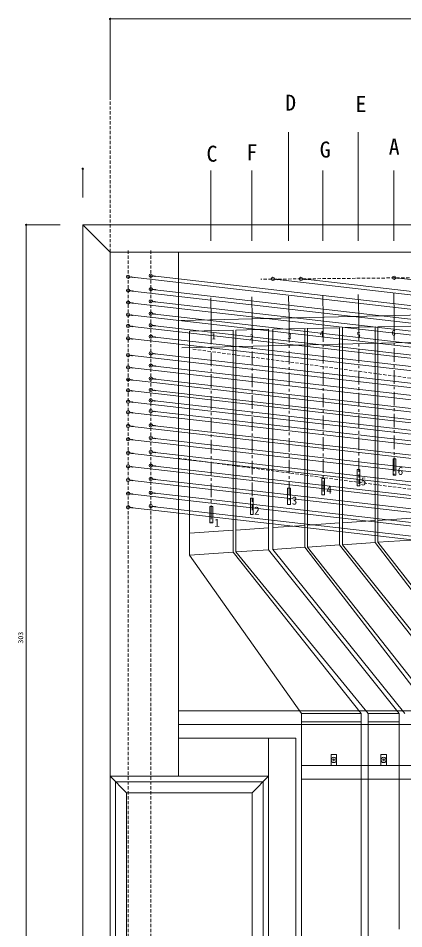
# Model space of a CAD drawing. Units: millimetres, scale not verified. Extents: x -578 to 563, y -303 to 234.
# Drawn here: x -578.2 to -437.1, y -102.6 to 231 of the extents above; entities that cross this region are included whole.
import ezdxf
from ezdxf.enums import TextEntityAlignment as Align

# ---------------------------------------------------------------- set-up
doc = ezdxf.new("R2010")
doc.units = ezdxf.units.MM
doc.header["$PDMODE"] = 32
doc.header["$PDSIZE"] = 0.5
doc.linetypes.add('CHAIN1', pattern=[8, 5, -1, 1, -1])
doc.linetypes.add('DASHED1', pattern=[1.8, 1.2, -0.6])
for name, color, linetype, lineweight in [('0-0', 7, 'Continuous', 9), ('0-1', 7, 'Continuous', 9), ('0-2', 4, 'Continuous', 9), ('0-4', 2, 'Continuous', 9), ('0-5', 7, 'Continuous', 9), ('0-7', 2, 'Continuous', 9), ('0-A', 7, 'Continuous', 9), ('0-B', 2, 'Continuous', 9)]:
    doc.layers.add(name, color=color, linetype=linetype, lineweight=lineweight)
doc.styles.add('ＭＳ ゴシック', font='')
doc.styles.get('ＭＳ ゴシック').set_extended_font_data('MS Gothic')

# ---------------------------------------------------------------- blocks, each defined once
blk = doc.blocks.new('0123')
at = {"layer": '0-4'}
for p, q in [((-0.545, 0.139), (-0.483, -0.007)), ((-0.451, 0.127), (-0.389, -0.019)), ((-0.358, 0.115), (-0.296, -0.031)), ((-0.264, 0.103), (-0.203, -0.043)), ((-0.171, 0.091), (-0.109, -0.055)), ((-0.078, 0.079), (-0.016, -0.067)), ((0.016, 0.067), (0.078, -0.079)), ((0.109, 0.055), (0.171, -0.091)), ((0.203, 0.043), (0.264, -0.103)), ((0.296, 0.031), (0.358, -0.115)), ((0.389, 0.019), (0.451, -0.127)), ((0.483, 0.007), (0.545, -0.139))]:
    blk.add_line(p, q, dxfattribs=at)

msp = doc.modelspace()

# ---------------------------------------------------------------- linework, layer by layer
at = {"layer": '0-0'}
for p, q in [((524.415, 155.271), (-554.585, 155.271)), ((-554.585, 155.271), (-554.585, -147.729)), ((-554.585, 155.271), (-544.585, 145.271)), ((-519.585, 145.271), (-519.585, -46.729)), ((146.963, 125.587), (-518.355, 110.274)), ((-519.585, -32.729), (-476.585, -32.729)), ((-486.585, -32.729), (-486.585, -137.729)), ((-476.585, -32.729), (-476.585, -147.729)), ((-544.585, -46.729), (-486.585, -46.729)), ((-544.585, -46.729), (-538.585, -52.729)), ((-542.585, -48.729), (-488.585, -48.729)), ((-542.585, -48.729), (-542.585, -135.729)), ((-486.585, -46.729), (-492.585, -52.729)), ((-488.585, -48.729), (-488.585, -135.729))]:
    msp.add_line(p, q, dxfattribs=at)
for points in [[(514.415, -137.729), (514.415, 145.271), (-544.585, 145.271), (-544.585, -137.729)], [(-538.585, -52.729), (-492.585, -52.729), (-492.585, -131.729)], [(-538.585, -52.729), (-538.585, -131.729), (-492.585, -131.729)]]:
    msp.add_lwpolyline(points, dxfattribs=at)
at = {"layer": '0-1'}
for p, q in [((146.732, 135.585), (-518.585, 120.271)), ((-507.588, 120.524), (-507.588, 116.523)), ((-492.592, 120.87), (-492.592, 116.869)), ((-479.096, 121.18), (-479.096, 117.179)), ((-466.599, 121.468), (-466.599, 117.467)), ((-453.602, 121.767), (-453.602, 117.766)), ((-440.606, 122.066), (-440.606, 118.065)), ((-486.592, 117.007), (-498.592, 116.73)), ((-486.592, 117.007), (-486.592, 36.283)), ((-473.096, 117.317), (-485.096, 117.041)), ((-485.096, 117.041), (-485.096, 36.384)), ((-473.296, 117.317), (-473.296, 37.198)), ((-460.599, 117.605), (-472.599, 117.329)), ((-472.399, 117.329), (-472.399, 37.231)), ((-460.599, 117.605), (-460.599, 38.045)), ((-447.602, 117.904), (-459.602, 117.628)), ((-459.602, 117.628), (-459.602, 38.112)), ((-447.602, 117.904), (-447.602, 38.926)), ((-434.606, 118.203), (-446.606, 117.927)), ((-446.606, 117.927), (-446.606, 38.993)), ((-515.585, 34.318), (-515.585, 116.339)), ((-499.591, 116.707), (-499.591, 35.402)), ((-498.592, 116.73), (-498.592, 35.469)), ((-447.602, 46.944), (-459.602, 46.131)), ((-434.606, 47.825), (-446.606, 47.011)), ((-499.591, 43.42), (-515.585, 42.336)), ((-486.592, 44.301), (-498.592, 43.488)), ((-473.296, 45.202), (-485.096, 44.403)), ((-460.599, 46.063), (-472.399, 45.263)), ((-473.289, 37.184), (-485.096, 36.384)), ((-473.296, 37.198), (-426.445, -23.729)), ((-460.599, 38.045), (-472.399, 37.245)), ((-424.392, -23.729), (-472.399, 37.231)), ((-460.599, 38.045), (-412.075, -23.729)), ((-447.602, 38.926), (-459.602, 38.112)), ((-410.022, -23.729), (-459.602, 38.112)), ((-447.602, 38.926), (-399.757, -23.729)), ((-434.606, 39.806), (-446.606, 38.993)), ((-397.705, -23.729), (-446.606, 38.993)), ((-499.591, 35.402), (-515.585, 34.318)), ((-474.585, -23.729), (-515.585, 34.318)), ((-499.591, 35.402), (-452.751, -23.729)), ((-486.592, 36.283), (-498.592, 35.469)), ((-450.194, -23.729), (-498.592, 35.469)), ((-486.592, 36.283), (-438.762, -23.729)), ((-436.71, -23.729), (-485.096, 36.384)), ((-474.585, -23.729), (-452.751, -23.729)), ((-474.585, -23.729), (-474.585, -138.033)), ((-452.751, -137.729), (-452.751, -23.729)), ((-450.194, -137.729), (-450.194, -23.729)), ((-450.194, -23.729), (-438.762, -23.729)), ((-438.762, -23.729), (-438.762, -102.729)), ((-474.585, -26.729), (-452.751, -26.729)), ((-450.194, -26.729), (-438.762, -26.729)), ((-476.585, -137.729), (-476.585, -42.729)), ((-474.585, -42.729), (-452.751, -42.729)), ((-471.792, -42.729), (-452.751, -42.729)), ((-463.403, -40.729), (-462.089, -40.729)), ((-462.735, -40.194), (-462.735, -41.222)), ((-450.194, -42.729), (-438.762, -42.729)), ((-450.194, -42.729), (-438.762, -42.729)), ((-445.147, -40.729), (-443.833, -40.729)), ((-444.478, -40.194), (-444.478, -41.222))]:
    msp.add_line(p, q, dxfattribs=at)
at = {"layer": '0-1', "color": 6}
for p, q in [((-507.772, 128.522), (-507.588, 120.524)), ((-492.776, 128.867), (-492.592, 120.87)), ((-479.28, 129.178), (-479.096, 121.18)), ((-466.783, 129.466), (-466.599, 121.468)), ((-453.786, 129.765), (-453.602, 121.767)), ((-440.79, 130.064), (-440.606, 122.066))]:
    msp.add_line(p, q, dxfattribs=at)
at = {"layer": '0-1', "color": 4, "linetype": 'CHAIN1'}
for p, q in [((-492.592, 116.869), (-492.592, 50.799)), ((-479.096, 117.179), (-479.096, 54.363)), ((-466.599, 117.467), (-466.599, 57.551)), ((-453.602, 117.766), (-453.602, 60.364)), ((-440.606, 118.065), (-440.606, 63.553)), ((-507.588, 116.523), (-507.588, 46.111))]:
    msp.add_line(p, q, dxfattribs=at)
at = {"layer": '0-1'}
msp.add_lwpolyline([(-499.591, 116.707), (-515.585, 116.339), (-515.585, 107.089)], dxfattribs=at)
for points in [[(-463.735, -42.729), (-461.735, -42.729), (-461.735, -38.729), (-463.735, -38.729)], [(-445.478, -42.729), (-443.478, -42.729), (-443.478, -38.729), (-445.478, -38.729)]]:
    msp.add_lwpolyline(points, close=True, dxfattribs=at)
for centre in [(-462.735, -40.729), (-444.478, -40.729)]:
    msp.add_circle(centre, 1, dxfattribs=at)
at = {"layer": '0-2'}
for p, q in [((-554.585, 175.845), (-554.585, 165.333)), ((-575.32, -147.729), (-575.32, 155.271)), ((-575.32, 155.271), (-562.897, 155.271))]:
    msp.add_line(p, q, dxfattribs=at)
for p in [(-554.585, 175.845), (-575.32, 155.271)]:
    msp.add_point(p, dxfattribs=at)
at = {"layer": '0-4', "color": 4}
for q in [(145.308, 230.712), (-544.585, 202.189)]:
    msp.add_line((-544.585, 230.712), q, dxfattribs=at)
at = {"layer": '0-4', "color": 4, "linetype": 'DASHED1'}
for p, q in [((-544.585, 145.271), (-544.585, 224.77)), ((-538, 145.826), (-538, -137.174)), ((-529.713, 145.826), (-529.713, -137.174)), ((-24.672, 140.138), (-489.387, 135.333))]:
    msp.add_line(p, q, dxfattribs=at)
at = {"layer": '0-4'}
for p, q in [((-537.415, 136.208), (-534.683, 135.895)), ((-529.124, 103.676), (306.195, 7.423)), ((-537.376, 98.54), (-534.937, 98.261)), ((-529.124, 94.717), (323.495, -2.461))]:
    msp.add_line(p, q, dxfattribs=at)
at = {"layer": '0-4', "color": 134}
msp.add_line((-537.415, 107.489), (299.777, 11.394), dxfattribs=at)
at = {"layer": '0-4'}
for points in [[(-537.415, 136.208), (260.448, 44.225), (474.791, 56.955)], [(-529.096, 136.539), (259.34, 45.663), (483.983, 59.746)], [(-440.071, 135.843), (252.389, 55.873), (474.97, 69.44)], [(-537.415, 131.158), (264.959, 38.883), (493.011, 50.061)], [(-529.124, 131.642), (263.574, 40.413), (501.711, 52.142)], [(-537.415, 126.761), (269.339, 34.293), (475.119, 45.629)], [(-529.124, 127.192), (267.967, 35.744), (484.312, 47.927)], [(-537.415, 118.162), (280.308, 24.732), (475.415, 34.308)], [(-529.14, 118.414), (278.556, 26.126), (484.511, 36.356)], [(-537.415, 113.595), (287.753, 19.229), (493.011, 26.52)], [(-529.124, 114.261), (285.312, 20.878), (501.771, 29.531)], [(-537.415, 103.008), (308.818, 5.841), (492.847, 13.815)], [(-534.937, 98.261), (318.431, 0.231), (474.791, 8.531)], [(-529.093, 98.881), (315.851, 1.806), (483.927, 11.188)], [(-537.415, 94.548), (325.821, -4.672), (492.58, 1.761)], [(-529.124, 87.005), (339.407, -12.824), (501.791, -7.368)], [(-537.415, 86.544), (342.19, -14.46), (492.737, -9.406)], [(-537.415, 81.573), (352.518, -20.501), (474.866, -13.888)], [(-529.124, 81.799), (349.775, -18.905), (483.859, -11.511)], [(-529.124, 77.132), (360.05, -24.986), (501.869, -18.905)], [(-537.415, 76.661), (362.807, -26.648), (492.891, -21.261)], [(-537.415, 71.687), (373.082, -32.913), (474.827, -26.743)], [(-529.124, 72.019), (370.352, -31.238), (484.134, -23.994)], [(-537.415, 61.745), (392.855, -44.679), (474.984, -39.559)], [(-529.124, 62.143), (390.217, -43.123), (483.802, -36.659)], [(-537.415, 56.763), (403.102, -50.918), (492.698, -47.051)], [(-529.124, 57.078), (400.685, -49.428), (501.83, -44.418)]]:
    msp.add_lwpolyline(points, dxfattribs=at)
at = {"layer": '0-4', "color": 134}
for points in [[(-484.409, 135.384), (256.31, 49.829), (492.969, 62.425)], [(-474.16, 135.49), (255.423, 51.15), (501.711, 64.748)], [(-529.124, 108.158), (297.448, 12.99), (484.148, 23.663)], [(-537.415, 66.728), (382.553, -38.519), (492.696, -34.503)], [(-529.124, 67.051), (379.981, -37.029), (501.714, -32.03)]]:
    msp.add_lwpolyline(points, dxfattribs=at)
at = {"layer": '0-4', "color": 6}
for points in [[(-537.415, 122.273), (274.928, 29.106), (493.011, 38.735)], [(-529.124, 122.694), (273.452, 30.458), (501.547, 41.525)], [(-537.415, 90.453), (334.408, -9.83), (474.944, -2.48)], [(-529.124, 90.895), (331.849, -8.286), (483.841, -0.524)], [(-537.415, 51.774), (413.389, -57.085), (474.905, -52.845)], [(-529.124, 52.161), (411.127, -55.581), (484.076, -49.984)]]:
    msp.add_lwpolyline(points, dxfattribs=at)
at = {"layer": '0-4', "color": 4}
msp.add_point((-544.585, 230.712), dxfattribs=at)
at = {"layer": '0-5'}
for centre, radius in [((-538.011, 136.277), 0.6), ((-529.691, 136.617), 0.6), ((-538.011, 136.277), 0.1), ((-529.691, 136.617), 0.1), ((-485.006, 135.453), 0.6), ((-485.006, 135.453), 0.1), ((-474.759, 135.469), 0.6), ((-474.759, 135.469), 0.1), ((-440.663, 135.911), 0.6), ((-440.663, 135.911), 0.1), ((-538.011, 131.226), 0.6), ((-538.011, 131.226), 0.1), ((-529.72, 131.711), 0.6), ((-529.72, 131.711), 0.1), ((-538.011, 126.829), 0.6), ((-538.011, 126.829), 0.1), ((-529.72, 127.26), 0.6), ((-529.72, 127.26), 0.1), ((-538.011, 122.341), 0.6), ((-538.011, 122.341), 0.1), ((-529.72, 122.762), 0.6), ((-529.72, 122.762), 0.1), ((-538.011, 118.231), 0.6), ((-538.011, 118.231), 0.1), ((-529.735, 118.496), 0.6), ((-529.735, 118.496), 0.1), ((-538.011, 113.663), 0.6), ((-538.011, 113.663), 0.1), ((-529.72, 114.329), 0.6), ((-529.72, 114.329), 0.1), ((-538.011, 107.558), 0.6), ((-538.011, 107.558), 0.1), ((-529.718, 108.197), 0.6), ((-529.718, 108.197), 0.1), ((-538.011, 103.077), 0.6), ((-529.72, 103.747), 0.6), ((-529.72, 103.747), 0.1), ((-538.011, 103.077), 0.1), ((-537.965, 98.639), 0.6), ((-537.965, 98.639), 0.1), ((-529.685, 98.979), 0.6), ((-529.685, 98.979), 0.1), ((-538.011, 94.616), 0.6), ((-538.011, 94.616), 0.1), ((-529.72, 94.785), 0.6), ((-529.72, 94.785), 0.1), ((-538.011, 90.522), 0.6), ((-538.011, 90.522), 0.1), ((-529.72, 90.963), 0.6), ((-529.72, 90.963), 0.1), ((-538.011, 86.612), 0.6), ((-529.72, 87.073), 0.6), ((-529.72, 87.073), 0.1), ((-538.011, 86.612), 0.1), ((-538.011, 81.641), 0.6), ((-538.011, 81.641), 0.1), ((-529.72, 81.868), 0.6), ((-529.72, 81.868), 0.1), ((-538.011, 76.729), 0.6), ((-538.011, 76.729), 0.1), ((-529.72, 77.2), 0.6), ((-529.72, 77.2), 0.1), ((-538.011, 71.755), 0.6), ((-538.011, 71.755), 0.1), ((-529.72, 72.087), 0.6), ((-529.72, 72.087), 0.1), ((-538.011, 66.796), 0.6), ((-538.011, 66.796), 0.1), ((-529.72, 67.119), 0.6), ((-529.72, 67.119), 0.1), ((-538.011, 61.813), 0.6), ((-538.011, 61.813), 0.1), ((-529.72, 62.212), 0.6), ((-529.72, 62.212), 0.1), ((-538.011, 56.832), 0.6), ((-538.011, 56.832), 0.1), ((-529.72, 57.146), 0.6), ((-529.72, 57.146), 0.1), ((-538.011, 51.843), 0.6), ((-538.011, 51.843), 0.1), ((-529.72, 52.23), 0.6), ((-529.72, 52.23), 0.1)]:
    msp.add_circle(centre, radius, dxfattribs=at)
at = {"layer": '0-7', "color": 5}
for points in [[(-441.057, 63.554), (-440.057, 63.554), (-440.057, 69.554), (-441.057, 69.554)], [(-454.205, 59.667), (-453.205, 59.667), (-453.205, 65.667), (-454.205, 65.667)], [(-467.105, 56.318), (-466.105, 56.318), (-466.105, 62.318), (-467.105, 62.318)], [(-479.632, 52.804), (-478.632, 52.804), (-478.632, 58.804), (-479.632, 58.804)], [(-493.194, 49.166), (-492.194, 49.166), (-492.194, 55.166), (-493.194, 55.166)], [(-508.037, 46.065), (-507.037, 46.065), (-507.037, 52.065), (-508.037, 52.065)]]:
    msp.add_lwpolyline(points, close=True, dxfattribs=at)
at = {"layer": '0-A', "color": 4, "linetype": 'DASHED1'}
for p, q in [((-514.248, 109.725), (464.415, -21.034)), ((-519.585, 69.782), (464.415, -61.69))]:
    msp.add_line(p, q, dxfattribs=at)
at = {"layer": '0-A'}
for p, q in [((-519.585, -22.729), (170.014, -22.729)), ((-519.585, -27.729), (170.014, -27.729)), ((-474.585, -42.729), (160.415, -42.729)), ((-474.585, -47.729), (160.415, -47.729))]:
    msp.add_line(p, q, dxfattribs=at)
at = {"layer": '0-B', "color": 1}
for p, q in [((-479.28, 149.369), (-479.28, 189.277)), ((-453.786, 149.369), (-453.786, 189.277)), ((-507.772, 149.369), (-507.772, 175.132)), ((-492.744, 149.369), (-492.744, 175.132)), ((-466.779, 149.369), (-466.779, 175.132)), ((-440.79, 149.369), (-440.79, 175.132))]:
    msp.add_line(p, q, dxfattribs=at)

# ---------------------------------------------------------------- block references
at = {"layer": '0-4'}
for p in [(-536.687, 136.126), (-528.366, 136.467), (-483.681, 135.303), (-473.435, 135.319), (-439.339, 135.761), (-536.687, 131.076), (-528.396, 131.561), (-536.687, 126.679), (-528.396, 127.11), (-536.687, 122.191), (-528.396, 122.612), (-536.687, 118.08), (-528.41, 118.346), (-536.687, 113.513), (-528.396, 114.179), (-536.687, 107.407), (-528.393, 108.047), (-528.396, 103.597), (-536.687, 102.926), (-536.839, 98.49), (-528.361, 98.816), (-536.687, 94.466), (-528.396, 94.635), (-536.687, 90.371), (-528.396, 90.813), (-528.396, 86.923), (-536.687, 86.462), (-536.687, 81.491), (-528.396, 81.718), (-536.687, 76.579), (-528.396, 77.05), (-536.687, 71.605), (-528.396, 71.937), (-536.687, 66.646), (-528.396, 66.969), (-536.687, 61.663), (-528.396, 62.061), (-536.687, 56.681), (-528.396, 56.996), (-536.687, 51.692), (-528.396, 52.08)]:
    msp.add_blockref('0123', p, dxfattribs=at)

# ---------------------------------------------------------------- texts
at = {"layer": '0-0', "style": 'ＭＳ ゴシック'}
for s, p in [('6', (-441.584, 113.971)), ('1', (-507.418, 112.725)), ('2', (-493.539, 112.369)), ('3', (-479.661, 112.725)), ('4', (-467.918, 113.615)), ('5', (-454.395, 113.259))]:
    msp.add_text(s, height=2.199, dxfattribs=at).set_placement(p, align=Align.BOTTOM_LEFT)
at = {"layer": '0-2', "style": 'ＭＳ ゴシック'}
msp.add_text('303', height=1.833, rotation=90, dxfattribs=at).set_placement((-575.82, 1.896), align=Align.BOTTOM_LEFT)
at = {"layer": '0-7', "color": 7, "style": 'ＭＳ ゴシック'}
for s, p in [('6', (-439.362, 62.779)), ('5', (-452.856, 58.972)), ('4', (-465.453, 55.893)), ('3', (-478.106, 51.917)), ('2', (-491.88, 48.222)), ('1', (-506.437, 43.799))]:
    msp.add_text(s, height=2.933, dxfattribs=at).set_placement(p, align=Align.BOTTOM_LEFT)
at = {"layer": '0-B', "style": 'ＭＳ ゴシック'}
for s, p in [('D', (-480.526, 195.339)), ('E', (-454.763, 194.833)), ('A', (-442.639, 179.173)), ('C', (-509.32, 176.648)), ('F', (-494.671, 177.153)), ('G', (-467.897, 178.163))]:
    msp.add_text(s, height=5.865, dxfattribs=at).set_placement(p, align=Align.BOTTOM_LEFT)

doc.saveas('drawing.dxf')
